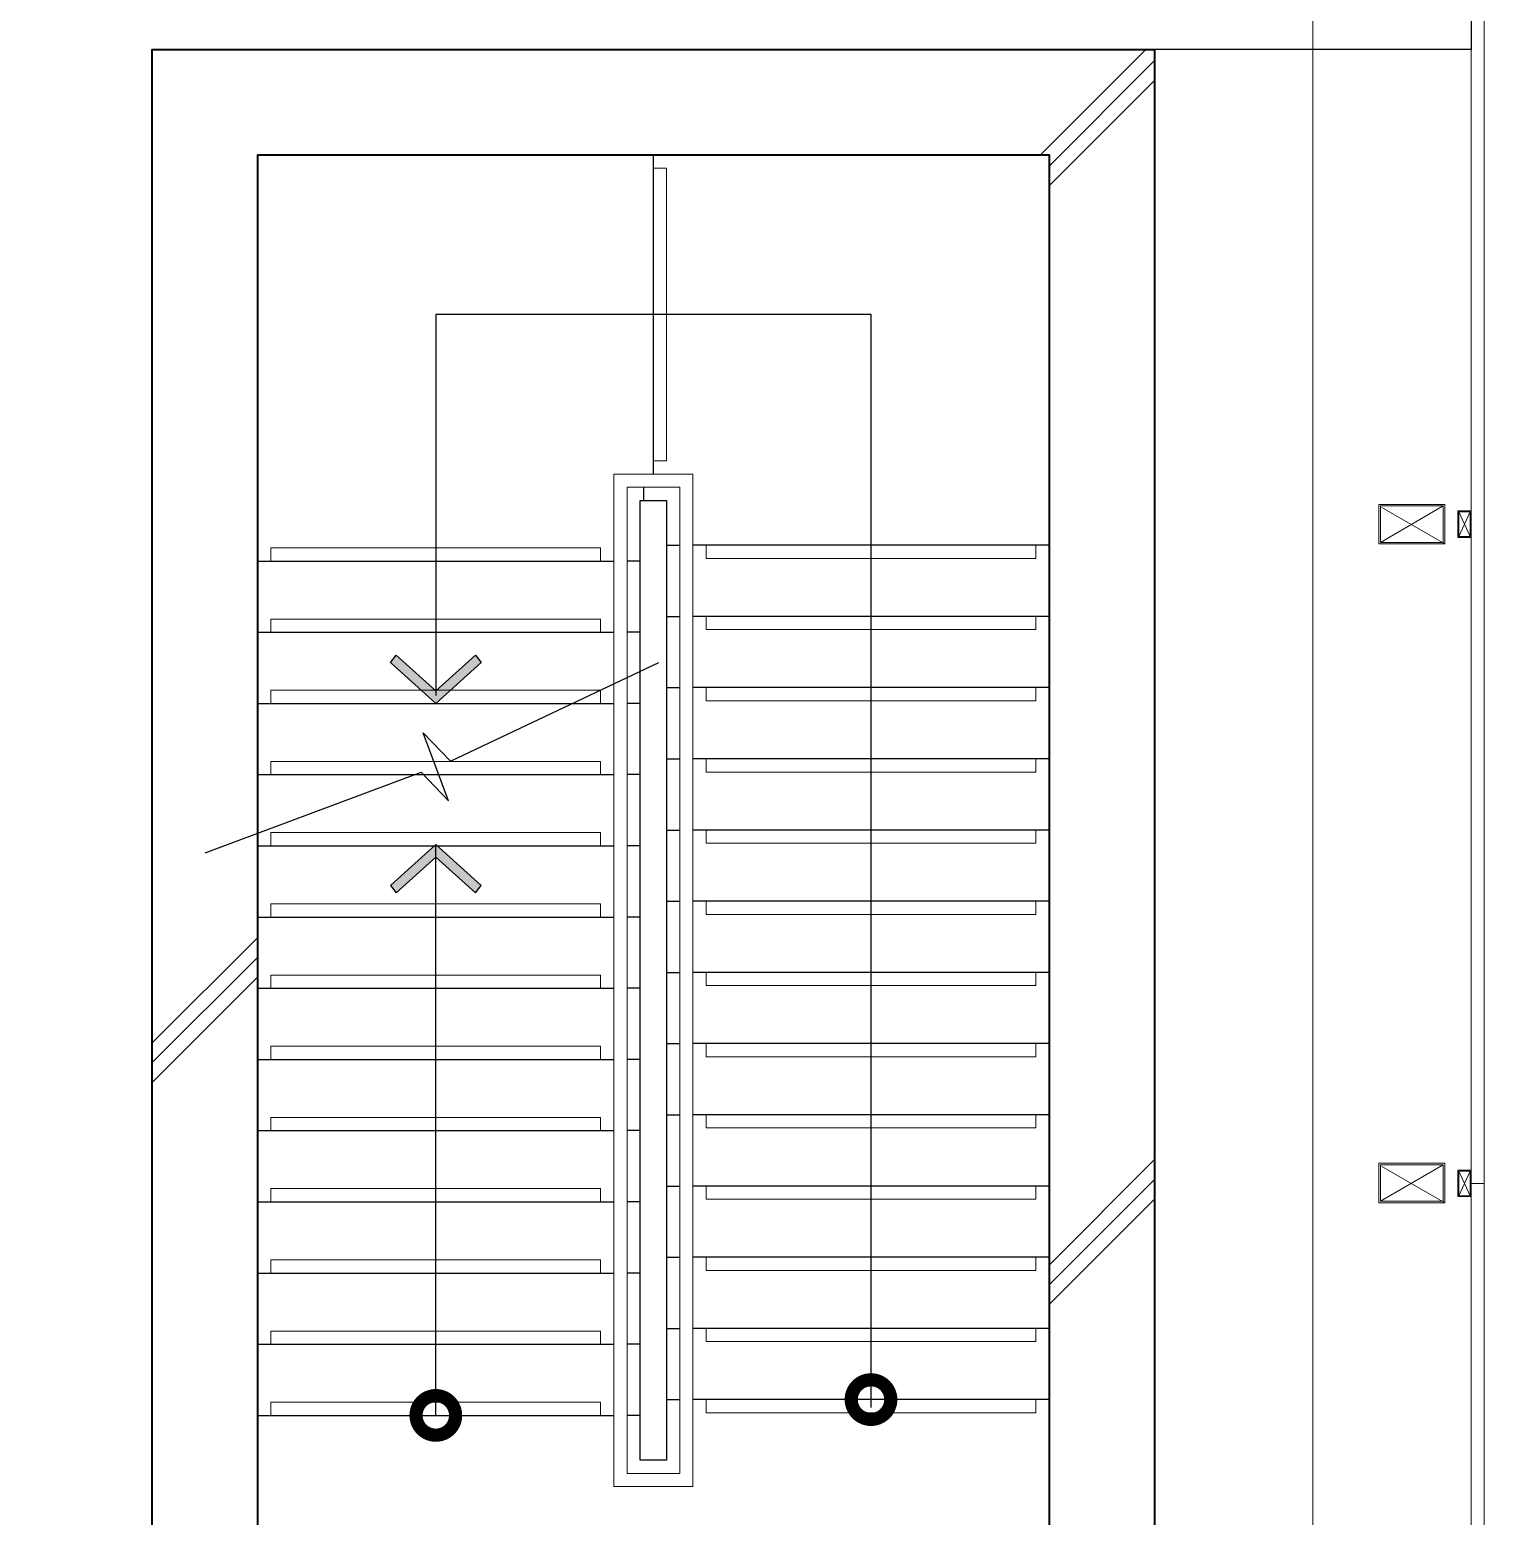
# Model space of a CAD drawing. Header units: millimetres. Extents: x 3546612 to 5615882, y 547008 to 3162891.
# Drawn here: x 5449710 to 5455225, y 2344105 to 2349743 of the extents above; entities that cross this region are included whole.
import ezdxf

# ---------------------------------------------------------------- set-up
doc = ezdxf.new("R2010")
doc.units = ezdxf.units.MM
doc.linetypes.add('XR-평면도$0$DASHEDX2', pattern=[1.5, 1, -0.5])
doc.linetypes.add('XR-평면도$0$HID', pattern=[2, 1.1, -0.9])
doc.layers.add('HEB-Area(PC Topping)', color=3, linetype='Continuous')
doc.layers.add('XR-평면도$0$A-CONC-SOLD', color=9, linetype='Continuous')
for name, color, linetype, lineweight in [('XR-평면도$0$A-CNTL', 9, 'Continuous', 15), ('XR-평면도$0$A-CONC-LIN1', 9, 'Continuous', 40), ('XR-평면도$0$A-DWXM-DOOR', 9, 'Continuous', 25), ('XR-평면도$0$A-ELEV-LIN3', 9, 'Continuous', 18), ('XR-평면도$0$A-SECT-LIN2', 9, 'Continuous', 20), ('XR-평면도$0$A-SECT-LIN3', 9, 'Continuous', 18), ('XR-평면도$0$A-SSXM-STAIR', 9, 'Continuous', 25), ('XR-평면도$0$A-SSXS-HAND', 9, 'Continuous', 20), ('XR-평면도$0$A-WAXM-BLOC', 9, 'Continuous', 25), ('XR-평면도$0$A-WAXM-PANL', 9, 'Continuous', 20), ('XR-평면도$0$A-XXXX-HATC', 9, 'Continuous', 18), ('XR-평면도$0$A-XXXX-OPEN', 9, 'Continuous', 15), ('XR-평면도$0$A-XXXX-SYMB', 9, 'Continuous', 25)]:
    doc.layers.add(name, color=color, linetype=linetype, lineweight=lineweight)

# ---------------------------------------------------------------- blocks, each defined once
blk = doc.blocks.new('XR-평면도$0$ARROW')
blk.add_lwpolyline([(-0.002, 0.87), (0.738, 0), (-0.002, -0.87), (0.15, -1), (1, 0), (0.15, 1)], close=True)
for points in [[(-0.002, 0.87), (0.15, 1), (0.738, 0), (1, 0)], [(0.738, 0), (1, 0), (-0.002, -0.87), (0.15, -1)]]:
    blk.add_solid(points)
blk = doc.blocks.new('XR-평면도$0$#7~16 계단 1f~8f')
at = {"layer": 'XR-평면도$0$A-ELEV-LIN3'}
for points in [[(372566.1, -30094.1), (372616.1, -30094.1), (372616.1, -31204.1), (372566.1, -31204.1)], [(371116.1, -31584.1), (371116.1, -31534.1), (372366.1, -31534.1), (372366.1, -31584.1)], [(374016.1, -31524.1), (374016.1, -31574.1), (372766.1, -31574.1), (372766.1, -31524.1)], [(374016.1, -31794.1), (374016.1, -31844.1), (372766.1, -31844.1), (372766.1, -31794.1)], [(371116.1, -31854.1), (371116.1, -31804.1), (372366.1, -31804.1), (372366.1, -31854.1)], [(371116.1, -32124.1), (371116.1, -32074.1), (372366.1, -32074.1), (372366.1, -32124.1)], [(374016.1, -32064.1), (374016.1, -32114.1), (372766.1, -32114.1), (372766.1, -32064.1)], [(371116.1, -32394.1), (371116.1, -32344.1), (372366.1, -32344.1), (372366.1, -32394.1)], [(374016.1, -32334.1), (374016.1, -32384.1), (372766.1, -32384.1), (372766.1, -32334.1)], [(371116.1, -32664.1), (371116.1, -32614.1), (372366.1, -32614.1), (372366.1, -32648.2)], [(374016.1, -32604.1), (374016.1, -32654.1), (372766.1, -32654.1), (372766.1, -32604.1)], [(372366.1, -32648.2), (372366.1, -32664.1)], [(371116.1, -32934.1), (371116.1, -32884.1), (372366.1, -32884.1), (372366.1, -32934.1)], [(374016.1, -32874.1), (374016.1, -32924.1), (372766.1, -32924.1), (372766.1, -32874.1)], [(374016.1, -33144.1), (374016.1, -33194.1), (372766.1, -33194.1), (372766.1, -33144.1)], [(371116.1, -33204.1), (371116.1, -33154.1), (372366.1, -33154.1), (372366.1, -33204.1)], [(371116.1, -33474.1), (371116.1, -33424.1), (372366.1, -33424.1), (372366.1, -33474.1)], [(374016.1, -33414.1), (374016.1, -33464.1), (372766.1, -33464.1), (372766.1, -33414.1)], [(371116.1, -33744.1), (371116.1, -33694.1), (372366.1, -33694.1), (372366.1, -33744.1)], [(374016.1, -33684.1), (374016.1, -33734.1), (372766.1, -33734.1), (372766.1, -33684.1)], [(371116.1, -34014.1), (371116.1, -33964.1), (372366.1, -33964.1), (372366.1, -34014.1)], [(374016.1, -33954.1), (374016.1, -34004.1), (372766.1, -34004.1), (372766.1, -33954.1)], [(371116.1, -34284.1), (371116.1, -34234.1), (372366.1, -34234.1), (372366.1, -34284.1)], [(374016.1, -34224.1), (374016.1, -34274.1), (372766.1, -34274.1), (372766.1, -34224.1)], [(374016.1, -34494.1), (374016.1, -34544.1), (372766.1, -34544.1), (372766.1, -34494.1)], [(371116.1, -34554.1), (371116.1, -34504.1), (372366.1, -34504.1), (372366.1, -34554.1)], [(371116.1, -34824.1), (371116.1, -34774.1), (372366.1, -34774.1), (372366.1, -34824.1)], [(374016.1, -34764.1), (374016.1, -34814.1), (372766.1, -34814.1), (372766.1, -34764.1)]]:
    blk.add_lwpolyline(points, dxfattribs=at)
at = {"layer": 'XR-평면도$0$A-SSXM-STAIR'}
for p, q in [((372566.1, -31254.1), (372566.1, -30044.1)), ((372529.8, -31354.1), (372529.8, -31304.1))]:
    blk.add_line(p, q, dxfattribs=at)
for points in [[(372516.1, -34994.1), (372516.1, -31354.1), (372616.1, -31354.1), (372616.1, -34994.1), (372516.1, -34994.1)], [(372616.1, -31524.1), (372666.1, -31524.1)], [(372616.1, -31524.1), (372666.1, -31524.1)], [(374066.1, -31524.1), (372716.1, -31524.1)], [(371066.1, -31584.1), (372416.1, -31584.1)], [(372516.1, -31584.1), (372466.1, -31584.1)], [(372616.1, -31794.1), (372666.1, -31794.1)], [(372616.1, -31794.1), (372666.1, -31794.1)], [(374066.1, -31794.1), (372716.1, -31794.1)], [(371066.1, -31854.1), (372416.1, -31854.1)], [(372516.1, -31854.1), (372466.1, -31854.1)], [(372616.1, -32064.1), (372666.1, -32064.1)], [(372616.1, -32064.1), (372666.1, -32064.1)], [(374066.1, -32064.1), (372716.1, -32064.1)], [(371066.1, -32124.1), (372416.1, -32124.1)], [(372516.1, -32124.1), (372466.1, -32124.1)], [(372616.1, -32334.1), (372666.1, -32334.1)], [(372616.1, -32334.1), (372666.1, -32334.1)], [(374066.1, -32334.1), (372716.1, -32334.1)], [(371066.1, -32394.1), (372416.1, -32394.1)], [(372516.1, -32394.1), (372466.1, -32394.1)], [(372616.1, -32604.1), (372666.1, -32604.1)], [(372616.1, -32604.1), (372666.1, -32604.1)], [(374066.1, -32604.1), (372716.1, -32604.1)], [(371066.1, -32664.1), (372416.1, -32664.1)], [(372516.1, -32664.1), (372466.1, -32664.1)], [(372616.1, -32874.1), (372666.1, -32874.1)], [(372616.1, -32874.1), (372666.1, -32874.1)], [(374066.1, -32874.1), (372716.1, -32874.1)], [(371066.1, -32934.1), (372416.1, -32934.1)], [(372516.1, -32934.1), (372466.1, -32934.1)], [(372616.1, -33144.1), (372666.1, -33144.1)], [(372616.1, -33144.1), (372666.1, -33144.1)], [(374066.1, -33144.1), (372716.1, -33144.1)], [(371066.1, -33204.1), (372416.1, -33204.1)], [(372516.1, -33204.1), (372466.1, -33204.1)], [(372616.1, -33414.1), (372666.1, -33414.1)], [(372616.1, -33414.1), (372666.1, -33414.1)], [(374066.1, -33414.1), (372716.1, -33414.1)], [(371066.1, -33474.1), (372416.1, -33474.1)], [(372516.1, -33474.1), (372466.1, -33474.1)], [(372616.1, -33684.1), (372666.1, -33684.1)], [(372616.1, -33684.1), (372666.1, -33684.1)], [(374066.1, -33684.1), (372716.1, -33684.1)], [(371066.1, -33744.1), (372416.1, -33744.1)], [(372516.1, -33744.1), (372466.1, -33744.1)], [(372616.1, -33954.1), (372666.1, -33954.1)], [(372616.1, -33954.1), (372666.1, -33954.1)], [(374066.1, -33954.1), (372716.1, -33954.1)], [(371066.1, -34014.1), (372416.1, -34014.1)], [(372516.1, -34014.1), (372466.1, -34014.1)], [(372616.1, -34224.1), (372666.1, -34224.1)], [(372616.1, -34224.1), (372666.1, -34224.1)], [(374066.1, -34224.1), (372716.1, -34224.1)], [(371066.1, -34284.1), (372416.1, -34284.1)], [(372516.1, -34284.1), (372466.1, -34284.1)], [(372616.1, -34494.1), (372666.1, -34494.1)], [(372616.1, -34494.1), (372666.1, -34494.1)], [(374066.1, -34494.1), (372716.1, -34494.1)], [(371066.1, -34554.1), (372416.1, -34554.1)], [(372516.1, -34554.1), (372466.1, -34554.1)], [(372616.1, -34764.1), (372666.1, -34764.1)], [(372616.1, -34764.1), (372666.1, -34764.1)], [(374066.1, -34764.1), (372716.1, -34764.1)], [(371066.1, -34824.1), (372416.1, -34824.1)], [(372516.1, -34824.1), (372466.1, -34824.1)]]:
    blk.add_lwpolyline(points, dxfattribs=at)
at = {"layer": 'XR-평면도$0$A-SSXS-HAND'}
for points in [[(372416.1, -32594.4), (372416.1, -31254.1), (372716.1, -31254.1), (372716.1, -35094.1), (372416.1, -35094.1), (372416.1, -32594.4)], [(372466.1, -32570.7), (372466.1, -31304.1), (372666.1, -31304.1), (372666.1, -35044.1), (372466.1, -35044.1), (372466.1, -32570.7)]]:
    blk.add_lwpolyline(points, dxfattribs=at)
at = {"layer": 'XR-평면도$0$A-XXXX-SYMB'}
for points in [[(373391.1, -34794.1), (373391.1, -30649.1), (371741.1, -30649.1), (371741.1, -32094.1)], [(370866.1, -32690.3), (371685.7, -32384.7), (371789.1, -32493.3), (371693.1, -32234.9), (371796.4, -32343.5), (372586.9, -31968.4)], [(371741.1, -34824.1), (371741.1, -32664.1)]]:
    blk.add_lwpolyline(points, dxfattribs=at)
at = {"layer": 'XR-평면도$0$A-XXXX-SYMB', "const_width": 150}
for points in [[(373416.1, -34764.1, -1), (373366.1, -34764.1, -1)], [(371766.1, -34824.1, -1), (371716.1, -34824.1, -1)]]:
    blk.add_lwpolyline(points, format="xyb", close=True, dxfattribs=at)
at = {"layer": 'XR-평면도$0$A-XXXX-SYMB', "yscale": 172.3206394866575, "zscale": 183.004177226685}
for p, xscale, rotation in [((371741.1, -31941.1), -183.004177226685, 90), ((371741.1, -32842.1), 183.004177226685, 90.00000000000001)]:
    blk.add_blockref('XR-평면도$0$ARROW', p, dxfattribs=dict(at, xscale=xscale, rotation=rotation))
blk = doc.blocks.new('XR-평면도$0$계단실(기준층)230530')
blk.add_blockref('XR-평면도$0$#7~16 계단 1f~8f', (-3702707.2, 1555614.7))
blk = doc.blocks.new('XR-평면도$0$중심선(210216)')
at = {"layer": 'XR-평면도$0$A-CNTL', "ltscale": 300}
blk.add_lwpolyline([(132000, 206000), (132000, -10000)], dxfattribs=at)
blk = doc.blocks.new('XR-평면도$0$도어_008')
at = {"layer": 'XR-평면도$0$A-DWXM-DOOR', "color": 9, "linetype": 'XR-평면도$0$DASHEDX2', "ltscale": 10}
for points in [[(20, 965), (20, 1015), (25, 1015), (25, 965)], [(70, 965), (70, 1015), (65, 1015), (65, 965)], [(-25, 1005), (10, 1005), (10, 975), (-10, 975), (-10, 875), (-25, 875)], [(20, 1010), (20, 970), (10, 970), (10, 1010)], [(70, 1010), (70, 970), (80, 970), (80, 1010)], [(115, 1005), (80, 1005), (80, 975), (100, 975), (100, 875), (115, 875)]]:
    blk.add_lwpolyline(points, close=True, dxfattribs=at)
at = {"layer": 'XR-평면도$0$A-DWXM-DOOR'}
blk.add_lwpolyline([(65, 0), (65, 1050), (25, 1050), (25, 0)], close=True, dxfattribs=at)
at = {"layer": 'XR-평면도$0$A-DWXM-DOOR', "color": 0}
for points in [[(0, -260), (0, -270), (25, -270), (25, -230), (40, -230), (40, -40), (25, -40), (25, 0), (0, 0), (0, -10)], [(1100, -260), (1100, -270), (1075, -270), (1075, -230), (1060, -230), (1060, -40), (1075, -40), (1075, 0), (1100, 0), (1100, -10)]]:
    blk.add_lwpolyline(points, dxfattribs=at)
at = {"layer": 'XR-평면도$0$A-DWXM-DOOR', "color": 9}
for points in [[(25, 0), (1075, 0)], [(1060, -40), (40, -40)], [(1075, -270), (25, -270)], [(1060, -230), (40, -230)]]:
    blk.add_lwpolyline(points, dxfattribs=at)
at = {"layer": 'XR-평면도$0$A-DWXM-DOOR', "color": 1, "linetype": 'XR-평면도$0$HID', "ltscale": 50}
blk.add_arc((25, 0), 1050, 0, 90, dxfattribs=at)
blk = doc.blocks.new('XR-평면도$0$계단실_8_기준층(210720)')
at = {"layer": 'XR-평면도$0$A-CONC-SOLD'}
h = blk.add_hatch(dxfattribs=at)
h.set_pattern_fill('CONC', color=256, scale=100, angle=180)
h.set_pattern_definition([(225, (-255393, -648620.6), (2121.32, -2121.32), []), (225, (-255393, -648695.6), (2121.32, -2121.32), []), (225, (-255393, -648770.6), (2121.32, -2121.32), [])])
h.paths.add_polyline_path([(3800, 0), (0, 0), (0, -8200), (400, -8200), (400, -7000), (470, -7000), (470, -6750), (400, -6750), (400, -400), (3400, -400), (3400, -6750), (1700, -6750), (1700, -7000), (3400, -7000), (3400, -8200), (3800, -8200)])
h.paths.add_polyline_path([(3800, -9300), (3400, -9300), (3400, -9600), (400, -9600), (400, -9300), (0, -9300), (0, -10000), (3800, -10000)])
at = {"layer": 'XR-평면도$0$A-XXXX-HATC'}
h = blk.add_hatch(dxfattribs=at)
h.set_pattern_fill('ANSI37', color=256, scale=20, style=0)
h.paths.add_polyline_path([(3400, -8200), (3400, -8000), (1900, -8000), (1900, -7000), (1700, -7000), (1700, -8200)])
h.paths.add_polyline_path([(2600, -8000), (2800, -8000), (2800, -7000), (2600, -7000)])
at = {"layer": 'XR-평면도$0$A-CONC-LIN1'}
for points in [[(0, -8235), (0, 0), (3800, 0), (3800, -10000), (0, -10000), (0, -9365)], [(400, -8235), (400, -7000), (470, -7000), (470, -6750), (400, -6750), (400, -400), (3400, -400), (3400, -6750), (1600, -6750), (1600, -7000), (3400, -7000)], [(0, -9365), (400, -9365), (400, -9600), (3400, -9600), (3400, -7000)], [(400, -8235), (0, -8235)]]:
    blk.add_lwpolyline(points, dxfattribs=at)
at = {"layer": 'XR-평면도$0$A-WAXM-BLOC'}
blk.add_line((3400, -8000), (3400, -8200), dxfattribs=at)
at = {"layer": 'XR-평면도$0$A-WAXM-BLOC', "ltscale": 50}
for points in [[(1700, -7000), (1700, -8200), (3400, -8200)], [(1900, -7000), (1900, -8000), (3400, -8000)], [(2600, -8000), (2600, -7000)], [(2800, -8000), (2800, -7000)], [(3330, -8000), (3400, -8000)], [(3330, -8200), (3400, -8200)]]:
    blk.add_lwpolyline(points, dxfattribs=at)
at = {"layer": 'XR-평면도$0$A-XXXX-OPEN', "ltscale": 20}
for p, q in [((2000, -7100), (2500, -7900)), ((2000, -7900), (2500, -7100)), ((2900, -7825), (3300, -7175)), ((2900, -7175), (3300, -7825))]:
    blk.add_line(p, q, dxfattribs=at)
for points in [[(2000, -7900), (2500, -7900), (2500, -7100), (2000, -7100)], [(2900, -7825), (3300, -7825), (3300, -7175), (2900, -7175)]]:
    blk.add_lwpolyline(points, close=True, dxfattribs=at)
blk.add_blockref('XR-평면도$0$도어_008', (485, -6740))
at = {"xscale": -1, "rotation": 270}
blk.add_blockref('XR-평면도$0$도어_008', (260, -9350), dxfattribs=at)
blk = doc.blocks.new('XR-평면도$0$원드컬럼(11000)_B2')
at = {"layer": 'XR-평면도$0$A-SECT-LIN2'}
for points in [[(264932.4, 296053.1), (264832.4, 296053.1), (264832.4, 296103.1), (264932.4, 296103.1)], [(267432.4, 296053.1), (267332.4, 296053.1), (267332.4, 296103.1), (267432.4, 296103.1)], [(270432.4, 296053.1), (270332.4, 296053.1), (270332.4, 296103.1), (270432.4, 296103.1)], [(273432.4, 296053.1), (273332.4, 296053.1), (273332.4, 296103.1), (273432.4, 296103.1)], [(264807.4, 295753.1), (264957.4, 295753.1), (264957.4, 296003.1), (264807.4, 296003.1)], [(267306.1, 295753.1), (267456.1, 295753.1), (267456.1, 296003.1), (267306.1, 296003.1)], [(270457.4, 295753.1), (270307.4, 295753.1), (270307.4, 296003.1), (270457.4, 296003.1)]]:
    blk.add_lwpolyline(points, close=True, dxfattribs=at)
at = {"layer": 'XR-평면도$0$A-SECT-LIN3'}
for points in [[(264929.4, 296056.1), (264835.4, 296056.1), (264835.4, 296100.1), (264929.4, 296100.1)], [(267429.4, 296056.1), (267335.4, 296056.1), (267335.4, 296100.1), (267429.4, 296100.1)], [(270429.4, 296056.1), (270335.4, 296056.1), (270335.4, 296100.1), (270429.4, 296100.1)], [(273429.4, 296056.1), (273335.4, 296056.1), (273335.4, 296100.1), (273429.4, 296100.1)], [(264951.4, 295997.1), (264813.4, 295997.1), (264813.4, 295759.1), (264951.4, 295759.1)], [(267450.1, 295997.1), (267312.1, 295997.1), (267312.1, 295759.1), (267450.1, 295759.1)], [(270313.4, 295997.1), (270451.4, 295997.1), (270451.4, 295759.1), (270313.4, 295759.1)]]:
    blk.add_lwpolyline(points, close=True, dxfattribs=at)
at = {"layer": 'XR-평면도$0$A-WAXM-PANL'}
for points in [[(262382.4, 296153.1), (267382.4, 296153.1)], [(270322.4, 296153.1), (273382.4, 296153.1)], [(262382.4, 296103.1), (267382.4, 296103.1)], [(270382.4, 296103.1), (273382.4, 296103.1)]]:
    blk.add_lwpolyline(points, dxfattribs=at)
blk.add_lwpolyline([(270382.4, 296153.1), (267382.4, 296153.1), (267382.4, 296103.1), (270382.4, 296103.1)], close=True, dxfattribs=at)
at = {"layer": 'XR-평면도$0$A-XXXX-OPEN'}
for p, q in [((264835.4, 296056.1), (264929.4, 296100.1)), ((264929.4, 296056.1), (264835.4, 296100.1)), ((267335.4, 296056.1), (267429.4, 296100.1)), ((267429.4, 296056.1), (267335.4, 296100.1)), ((270335.4, 296056.1), (270429.4, 296100.1)), ((270429.4, 296056.1), (270335.4, 296100.1)), ((273335.4, 296056.1), (273429.4, 296100.1)), ((273429.4, 296056.1), (273335.4, 296100.1))]:
    blk.add_line(p, q, dxfattribs=at)
for points in [[(264951.4, 295759.1), (264813.4, 295997.1)], [(264957.4, 296003.1), (264819.4, 295765.1)], [(267450.1, 295759.1), (267312.1, 295997.1)], [(267456.1, 296003.1), (267318.1, 295765.1)], [(270307.4, 296003.1), (270445.4, 295765.1)], [(270313.4, 295759.1), (270451.4, 295997.1)]]:
    blk.add_lwpolyline(points, dxfattribs=at)

msp = doc.modelspace()

# ---------------------------------------------------------------- linework, layer by layer
at = {"layer": 'HEB-Area(PC Topping)'}
msp.add_lwpolyline([(5362075.1, 2416367.6), (5378125, 2416367.6), (5378125.1, 2416867.6), (5388025.1, 2416867.6), (5388025.1, 2416367.6), (5415075, 2416367.6), (5415075, 2413367.6), (5417075.1, 2413367.6), (5417075.1, 2416367.6), (5444125, 2416367.6), (5444125, 2416867.6), (5455175.1, 2416867.6), (5455175.1, 2349667.6), (5450175.1, 2349667.6), (5450175.1, 2339367.6), (5450175.1, 2338767.6), (5326975, 2338767.6)], dxfattribs=at)
at = {"layer": 'XR-평면도$0$A-WAXM-PANL'}
for points in [[(5443575, 2338717.6), (5455225, 2338717.6), (5455225, 2429267.6), (5455075, 2429267.6)], [(5443575, 2338717.6), (5455225, 2338717.6), (5455225, 2429267.6), (5455075, 2429267.6)], [(5443575, 2338717.6), (5455225, 2338717.6), (5455225, 2429267.6), (5455075, 2429267.6)], [(5443575, 2338767.6), (5455175, 2338767.6), (5455175, 2429217.6), (5455075, 2429217.6)], [(5443575, 2338767.6), (5455175, 2338767.6), (5455175, 2429217.6), (5455075, 2429217.6)], [(5443575, 2338767.6), (5455175, 2338767.6), (5455175, 2429217.6), (5455075, 2429217.6)]]:
    msp.add_lwpolyline(points, dxfattribs=at)

# ---------------------------------------------------------------- block references
for name, p in [('XR-평면도$0$계단실(기준층)230530', (8782216.1, 823697)), ('XR-평면도$0$계단실(기준층)230530', (8782216.1, 823697)), ('XR-평면도$0$계단실(기준층)230530', (8782216.1, 823697)), ('XR-평면도$0$계단실_8_기준층(210720)', (5450175, 2349667.6)), ('XR-평면도$0$계단실_8_기준층(210720)', (5450175, 2349667.6)), ('XR-평면도$0$계단실_8_기준층(210720)', (5450175, 2349667.6))]:
    msp.add_blockref(name, p)
at = {"rotation": 270}
msp.add_blockref('XR-평면도$0$원드컬럼(11000)_B2', (5159072, 2612749.9), dxfattribs=at)
msp.add_blockref('XR-평면도$0$원드컬럼(11000)_B2', (5159072, 2612749.9), dxfattribs=at)
msp.add_blockref('XR-평면도$0$원드컬럼(11000)_B2', (5159072, 2612749.9), dxfattribs=at)
at = {"layer": 'XR-평면도$0$A-CNTL'}
msp.add_blockref('XR-평면도$0$중심선(210216)', (5322575, 2339367.6), dxfattribs=at)

doc.saveas('drawing.dxf')
